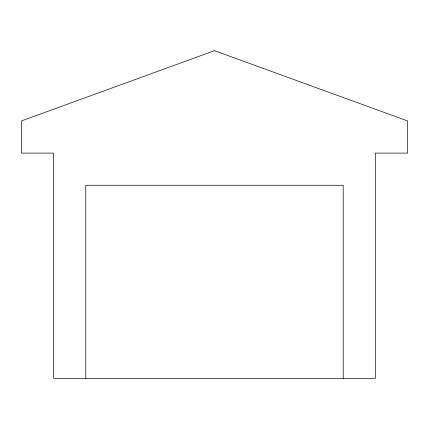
<?xml version="1.0" encoding="UTF-8"?>
<svg xmlns="http://www.w3.org/2000/svg" width="429" height="429" viewBox="0 0 429 429"><rect width="100%" height="100%" fill="white"/><g stroke="black" fill="none" stroke-linecap="round" stroke-linejoin="round"><path stroke-width="0.64" d="M343.2 378.33L343.2 185.28L85.8 185.28L85.8 378.33M214.5 50.67L21.45 120.93L21.45 153.105L53.625 153.105L53.625 378.33L375.375 378.33L375.375 153.105L407.55 153.105L407.55 120.93L214.5 50.67"/></g></svg>
